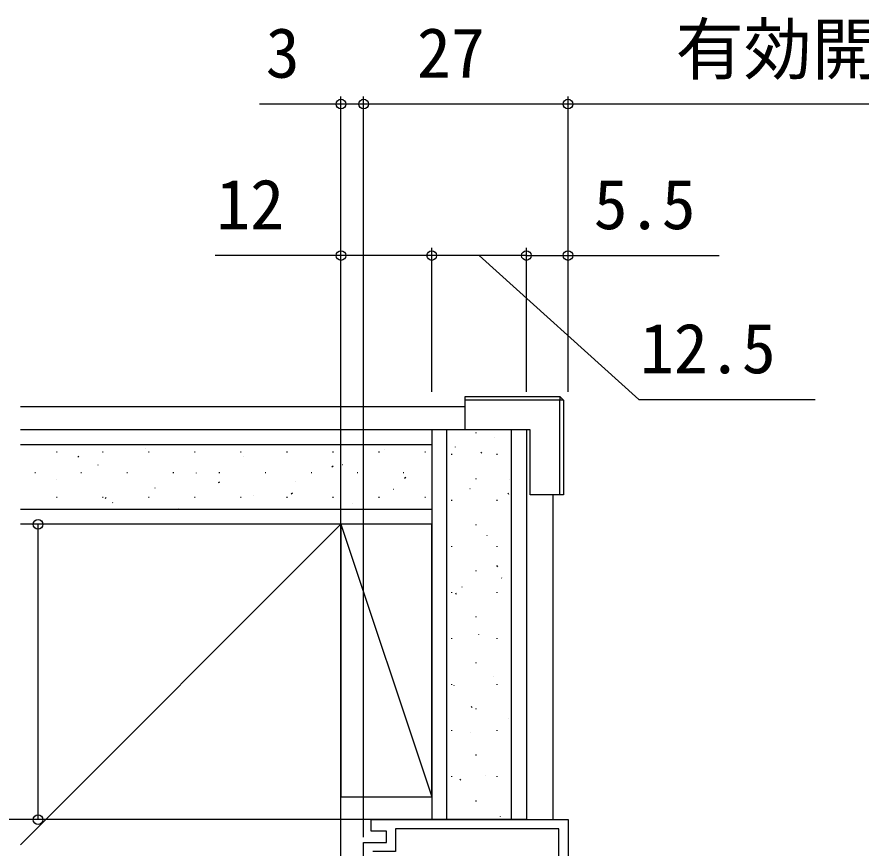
# Model space of a CAD drawing. Units: millimetres, scale not verified. Extents: x -525 to 525, y -808 to 806.
# Drawn here: x 51.5 to 163.1, y -138.2 to -28.4 of the extents above; entities that cross this region are included whole.
import ezdxf
from ezdxf.enums import TextEntityAlignment as Align

# ---------------------------------------------------------------- set-up
doc = ezdxf.new("R2010")
doc.units = ezdxf.units.MM
doc.header["$LTSCALE"] = 4
for name, color, linetype in [('0-3_YKK_11', 7, 'Continuous'), ('0-5_YKK_13', 4, 'Continuous'), ('0-7_YKK_D', 6, 'Continuous'), ('0-9_YSS_K', 3, 'Continuous')]:
    doc.layers.add(name, color=color, linetype=linetype)
doc.styles.add('ＭＳ ゴシック', font='')
doc.styles.get('ＭＳ ゴシック').set_extended_font_data('MS Gothic')

msp = doc.modelspace()

# ---------------------------------------------------------------- linework, layer by layer
at = {"layer": '0-3_YKK_11'}
for points in [[(97.347, -197.397), (97.347, -137.397), (100.347, -137.397), (100.347, -135.897), (98.347, -135.897), (98.347, -134.397), (124.347, -134.397), (124.347, -149.597)], [(118.647, -148.397), (123.147, -148.397), (123.147, -135.597), (101.547, -135.597), (101.547, -138.597), (98.547, -138.597)]]:
    msp.add_lwpolyline(points, dxfattribs=at)
at = {"layer": '0-5_YKK_13'}
for p, q in [((110.747, -78.997), (110.747, -78.497)), ((123.247, -78.997), (110.747, -78.997)), ((123.747, -78.997), (123.247, -78.497)), ((123.247, -91.497), (123.247, -78.997)), ((123.747, -78.997), (123.247, -78.997)), ((110.747, -79.897), (52.027, -79.897)), ((123.247, -91.497), (119.347, -91.497)), ((122.347, -91.497), (122.347, -134.397))]:
    msp.add_line(p, q, dxfattribs=at)
for points in [[(110.747, -78.497), (123.247, -78.497), (123.247, -78.997)], [(119.347, -91.497), (119.347, -82.897), (110.747, -82.897), (110.747, -78.997)], [(123.747, -78.997), (123.747, -91.497), (123.247, -91.497)]]:
    msp.add_lwpolyline(points, dxfattribs=at)
at = {"layer": '0-7_YKK_D'}
for p, q in [((94.347, -130.397), (94.347, -38.897)), ((97.347, -136.697), (97.347, -38.897)), ((97.347, -136.697), (97.347, -38.897)), ((124.347, -77.897), (124.347, -38.897)), ((124.347, -77.897), (124.347, -38.897)), ((124.347, -39.897), (97.347, -39.897)), ((254.347, -39.897), (124.347, -39.897)), ((94.347, -77.897), (94.347, -58.897)), ((106.347, -77.897), (106.347, -58.897)), ((106.347, -77.897), (106.347, -58.897)), ((118.847, -77.897), (118.847, -58.897)), ((118.847, -77.897), (118.847, -58.897)), ((124.347, -77.897), (124.347, -58.897)), ((118.847, -59.897), (106.347, -59.897)), ((93.347, -95.397), (53.347, -95.397)), ((54.347, -134.397), (54.347, -95.397)), ((97.647, -134.397), (13.347, -134.397)), ((93.347, -134.397), (53.347, -134.397))]:
    msp.add_line(p, q, dxfattribs=at)
for points in [[(97.347, -39.897), (94.347, -39.897), (83.581, -39.897)], [(106.347, -59.897), (94.347, -59.897), (77.751, -59.897)], [(112.597, -59.897), (133.714, -78.93), (156.964, -78.93)], [(118.847, -59.897), (124.347, -59.897), (144.317, -59.897)]]:
    msp.add_lwpolyline(points, dxfattribs=at)
for centre in [(94.347, -39.897), (97.347, -39.897), (97.347, -39.897), (124.347, -39.897), (124.347, -39.897), (94.347, -59.897), (106.347, -59.897), (106.347, -59.897), (118.847, -59.897), (118.847, -59.897), (124.347, -59.897), (54.347, -95.397), (54.347, -134.397)]:
    msp.add_circle(centre, 0.637, dxfattribs=at)
at = {"layer": '0-9_YSS_K'}
for p, q in [((106.347, -82.897), (52.027, -82.897)), ((106.347, -82.897), (106.347, -95.397)), ((118.847, -82.897), (106.347, -82.897)), ((106.347, -82.897), (106.347, -134.397)), ((108.347, -134.356), (108.347, -82.897)), ((112.169, -83.249), (112.169, -83.349)), ((116.847, -82.897), (116.847, -134.356)), ((118.847, -82.897), (118.847, -134.397)), ((114.67, -83.876), (114.676, -83.895)), ((106.347, -84.897), (52.027, -84.897)), ((56.769, -85.816), (56.869, -85.816)), ((62.849, -85.816), (62.949, -85.816)), ((68.486, -85.337), (68.505, -85.331)), ((68.929, -85.816), (69.029, -85.816)), ((75.009, -85.816), (75.109, -85.816)), ((81.089, -85.816), (81.189, -85.816)), ((87.169, -85.816), (87.269, -85.816)), ((93.249, -85.816), (93.349, -85.816)), ((99.329, -85.816), (99.429, -85.816)), ((100.103, -85.505), (100.122, -85.498)), ((105.409, -85.816), (105.509, -85.816)), ((109.445, -85.168), (109.452, -85.187)), ((112.83, -85.852), (112.94, -86.019)), ((59.583, -86.52), (59.749, -86.41)), ((81.504, -86.409), (81.523, -86.402)), ((108.939, -86.099), (108.939, -86.199)), ((114.919, -86.099), (114.919, -86.199)), ((62.246, -87.547), (62.264, -87.54)), ((93.16, -87.803), (93.327, -87.692)), ((94.523, -87.481), (94.542, -87.474)), ((53.919, -88.566), (54.019, -88.566)), ((59.999, -88.566), (60.099, -88.566)), ((66.079, -88.566), (66.179, -88.566)), ((72.159, -88.566), (72.259, -88.566)), ((75.264, -88.619), (75.283, -88.612)), ((78.239, -88.566), (78.339, -88.566)), ((84.319, -88.566), (84.419, -88.566)), ((90.399, -88.566), (90.499, -88.566)), ((96.479, -88.566), (96.579, -88.566)), ((102.559, -88.566), (102.659, -88.566)), ((102.765, -89.281), (102.932, -89.17)), ((56.759, -89.49), (56.778, -89.483)), ((78.176, -89.885), (78.343, -89.774)), ((88.283, -89.691), (88.301, -89.684)), ((112.169, -89.329), (112.169, -89.429)), ((116.646, -89.456), (116.653, -89.475)), ((69.778, -90.562), (69.797, -90.555)), ((87.781, -91.363), (87.948, -91.252)), ((101.301, -90.763), (101.32, -90.756)), ((111.388, -90.654), (111.395, -90.673)), ((116.39, -91.231), (116.5, -91.398)), ((56.769, -91.796), (56.869, -91.796)), ((62.849, -91.796), (62.949, -91.796)), ((63.192, -91.967), (63.359, -91.856)), ((64.197, -92.538), (64.216, -92.531)), ((68.929, -91.796), (69.029, -91.796)), ((75.009, -91.796), (75.109, -91.796)), ((81.089, -91.796), (81.189, -91.796)), ((82.796, -91.634), (82.815, -91.627)), ((87.169, -91.796), (87.269, -91.796)), ((93.249, -91.796), (93.349, -91.796)), ((99.329, -91.796), (99.429, -91.796)), ((105.409, -91.796), (105.509, -91.796)), ((108.939, -92.179), (108.939, -92.279)), ((114.919, -92.179), (114.919, -92.279)), ((52.027, -93.397), (106.347, -93.397)), ((72.87, -93.397), (72.964, -93.334)), ((95.815, -92.705), (95.834, -92.699)), ((94.347, -95.397), (52.027, -95.397)), ((52.027, -137.717), (94.347, -95.397)), ((94.347, -95.397), (52.027, -95.397)), ((52.027, -137.717), (94.347, -95.397)), ((94.347, -95.397), (52.027, -95.397)), ((94.347, -200.397), (94.347, -95.397)), ((94.347, -200.397), (94.347, -95.397)), ((94.347, -95.397), (106.347, -131.397)), ((112.169, -95.409), (112.169, -95.509)), ((113.598, -96.894), (113.605, -96.913)), ((108.374, -98.186), (108.38, -98.205)), ((108.939, -98.259), (108.939, -98.359)), ((114.919, -98.259), (114.919, -98.359)), ((114.912, -100.836), (115.022, -101.003)), ((112.169, -101.489), (112.169, -101.589)), ((115.574, -102.475), (115.581, -102.494)), ((110.316, -103.672), (110.323, -103.691)), ((108.939, -104.339), (108.939, -104.439)), ((109.466, -104.446), (109.576, -104.613)), ((114.919, -104.339), (114.919, -104.439)), ((112.169, -107.569), (112.169, -107.669)), ((112.526, -109.913), (112.533, -109.932)), ((108.939, -110.419), (108.939, -110.519)), ((114.919, -110.419), (114.919, -110.519)), ((112.169, -113.649), (112.169, -113.749)), ((114.502, -115.493), (114.509, -115.512)), ((108.939, -116.499), (108.939, -116.599)), ((109.245, -116.691), (109.251, -116.71)), ((114.919, -116.499), (114.919, -116.599)), ((111.548, -119.43), (111.658, -119.597)), ((112.169, -119.729), (112.169, -119.829)), ((116.445, -120.979), (116.452, -120.998)), ((108.939, -122.579), (108.939, -122.679)), ((114.919, -122.579), (114.919, -122.679)), ((111.454, -122.931), (111.461, -122.95)), ((112.169, -125.809), (112.169, -125.909)), ((108.939, -128.659), (108.939, -128.759)), ((110.07, -129.035), (110.18, -129.202)), ((113.43, -128.512), (113.437, -128.531)), ((114.919, -128.659), (114.919, -128.759)), ((112.169, -131.889), (112.169, -131.989)), ((106.847, -134.397), (94.347, -134.397)), ((118.847, -134.397), (106.347, -134.397)), ((115.373, -133.998), (115.38, -134.017))]:
    msp.add_line(p, q, dxfattribs=at)
msp.add_lwpolyline([(106.347, -95.397), (94.347, -95.397), (94.347, -131.397), (106.347, -131.397)], close=True, dxfattribs=at)

# ---------------------------------------------------------------- texts
at = {"layer": '0-7_YKK_D', "style": 'ＭＳ ゴシック'}
for s, p in [('有効開口=W/2-40', (138.543, -37.921)), ('3', (84.416, -38.397)), ('27', (104.378, -38.397)), ('12', (77.871, -58.397)), ('5.5', (127.732, -58.397)), ('12.5', (133.833, -77.43))]:
    msp.add_text(s, height=6.598, dxfattribs=at).set_placement(p, align=Align.BOTTOM_LEFT)

doc.saveas('drawing.dxf')
